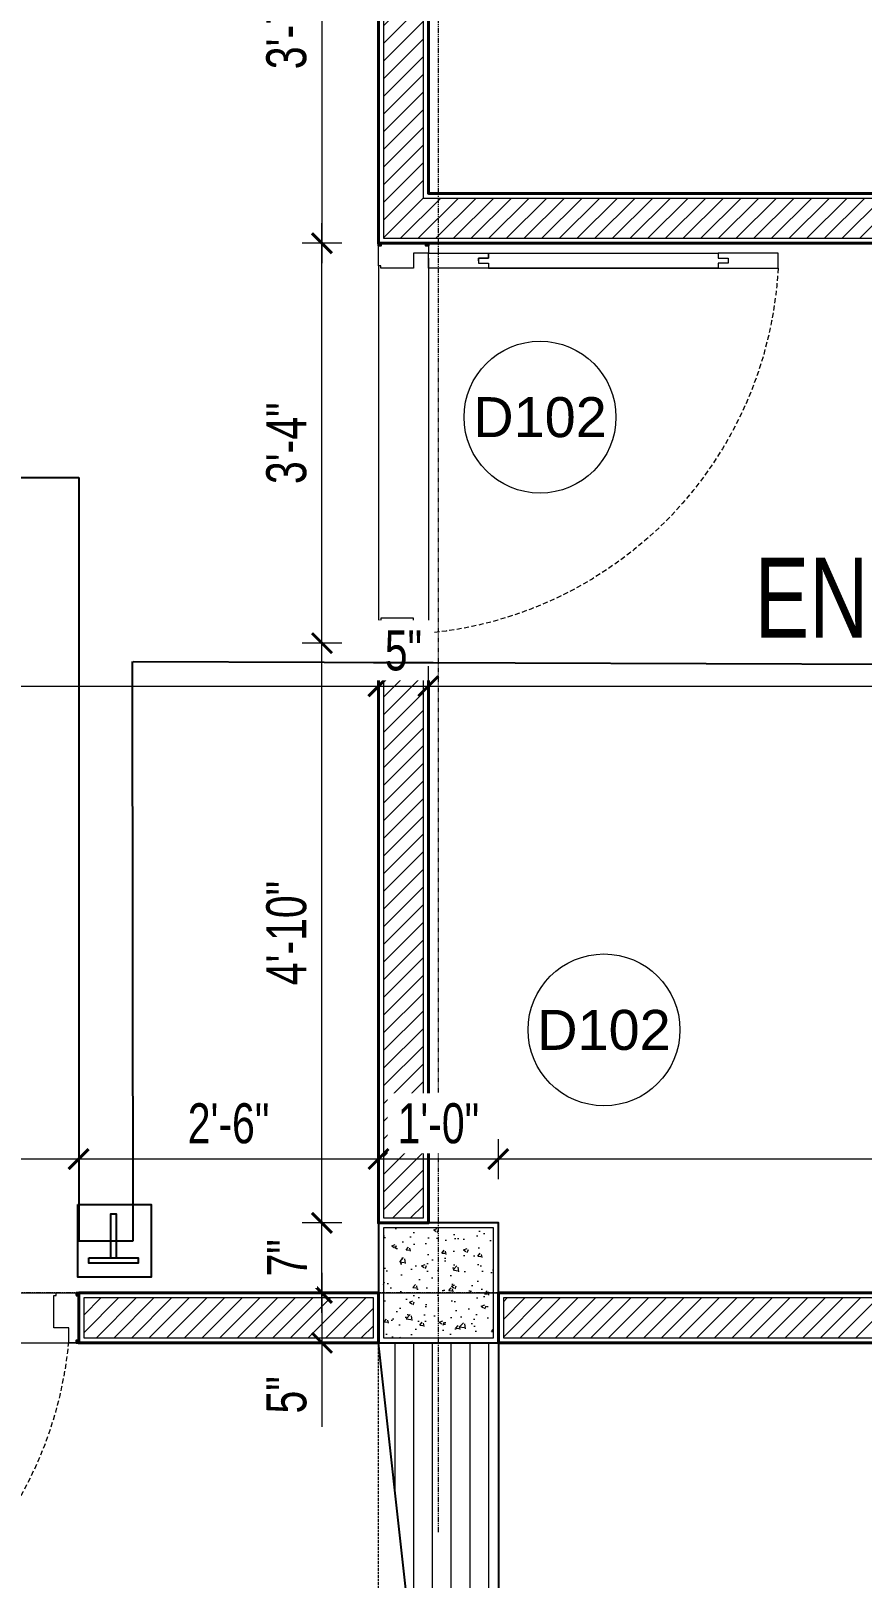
# Model space of a CAD drawing. Header units: inches. Extents: x 735 to 7643, y 526 to 1733.
# Drawn here: x 6886.5 to 6969.6, y 950.6 to 1105.3 of the extents above; entities that cross this region are included whole.
import ezdxf
from ezdxf.enums import TextEntityAlignment as Align

# ---------------------------------------------------------------- set-up
doc = ezdxf.new("R2010")
doc.units = ezdxf.units.IN
doc.header["$MEASUREMENT"] = 0
for name, pattern in [('DASH', [0.35, 0.25, -0.1]), ('DASHED', [0.75, 0.5, -0.25]), ('PHANTOMX2', [5, 2.5, -0.5, 0.5, -0.5, 0.5, -0.5])]:
    doc.linetypes.add(name, pattern=pattern)
for name, color, linetype in [('COLLUM', 1, 'Continuous'), ('FREE-TEXT', 7, 'Continuous'), ('manual pull station', 1, 'Continuous'), ('zone wiring', 5, 'Continuous')]:
    doc.layers.add(name, color=color, linetype=linetype)
for name, color, linetype, lineweight in [('dim-8', 18, 'Continuous', 15), ('Dimension', 22, 'Continuous', 13), ('DOOR', 115, 'Continuous', 15), ('grid', 9, 'Continuous', 13), ('HACTH', 8, 'Continuous', 9), ('I-DOOR-IDEN-N', 7, 'Continuous', 15), ('Parapet', 6, 'Continuous', 15), ('Plaster Line', 5, 'Continuous', 15), ('R_Hatch', 8, 'Continuous', 9), ('Sunshed', 5, 'Continuous', 15), ('wall 05', 3, 'Continuous', 40)]:
    doc.layers.add(name, color=color, linetype=linetype, lineweight=lineweight)
doc.styles.add('Arial', font='arial.ttf')
doc.styles.add('Swiss721', font='swisscl.ttf')
doc.dimstyles.new('DIM08', dxfattribs={"dimtxt": 8, "dimasz": 4, "dimexe": 4, "dimexo": 0, "dimgap": 3, "dimtad": 1, "dimdec": 1, "dimzin": 3, "dimdsep": 46, "dimlunit": 4, "dimtxsty": 'Swiss721', "dimblk": 'ARCHTICK', "dimcen": 0, "dimdle": 4, "dimclrd": 256, "dimclre": 256, "dimclrt": 256, "dimadec": 0, "dimazin": 0, "dimtfac": 1, "dimtdec": 1, "dimtofl": 0, "dimtmove": 0, "dimatfit": 3, "dimldrblk": 'ARCHTICK', "dimfxl": 4, "dimfxlon": 1, "dimtfill": 1, "dimtolj": 1, "dimtzin": 0, "dimlwd": 9, "dimlwe": 9, "dimarcsym": 0})
pattern_1 = [(90, (-128498.9797, -171560.2456), (-1.875, 3e-16), [])]
pattern_2 = [(45, (-133166.8189, -170516.1327), (-0.8838834765, 0.8838834765), [])]

# ---------------------------------------------------------------- blocks, each defined once
blk = doc.blocks.new('A$C5AAA0143')
at = {"layer": 'Defpoints'}
for points in [[(-39.75, 5), (-40, 5), (-40, 4.75), (-39.75, 4.75)], [(0, 5), (-0.25, 5), (-0.25, 4.75), (0, 4.75)], [(-39.75, 0.25), (-40, 0.25), (-40, 0), (-39.75, 0)], [(0, 0.25), (-0.25, 0.25), (-0.25, 0), (0, 0)]]:
    blk.add_lwpolyline(points, close=True, dxfattribs=at)
at = {"layer": 'DOOR'}
for points in [[(-1.75, 10), (-2, 10), (-2, 11), (-2.5, 11), (-2.5, 5), (-1, 5), (-1, 11), (-1.5, 11), (-1.5, 10), (-1.75, 10), (-1.5, 10), (-1.5, 11), (-1, 11), (-1, 33.99), (-1.5, 33.99), (-1.5, 34.99), (-2, 34.99), (-2, 33.99), (-2.5, 33.99), (-2.5, 11), (-2.5, 39.99), (-1, 39.99), (-1, 33.99)], [(-39, 5), (-39, 3.5), (-37.5, 3.5), (-37.5, 0.25), (-37.75, 0.25), (-37.75, 0), (-39.75, 0), (-39.75, 0.25), (-40, 0.25), (-40, 4.75), (-39.75, 4.75), (-39.75, 5), (-39, 5)], [(-1, 5), (-1, 3.5), (-2.5, 3.5), (-2.5, 0.25), (-2.25, 0.25), (-2.25, 0), (-0.25, 0), (-0.25, 0.25), (0, 0.25), (0, 4.75), (-0.25, 4.75), (-0.25, 5), (-1, 5)]]:
    blk.add_lwpolyline(points, dxfattribs=at)
at = {"layer": 'DOOR', "linetype": 'DASHED', "lineweight": 0}
blk.add_arc((-0.49, 1.36), 38.68, 92.9729, 174.603, dxfattribs=at)
at = {"layer": 'HACTH', "lineweight": 0, "ltscale": 10}
for p, q in [((-1.5, 5), (-39, 5)), ((-2.25, 0), (-37.75, 0))]:
    blk.add_line(p, q, dxfattribs=at)
blk = doc.blocks.new('_ArchTick')
at = {"color": 0, "linetype": 'ByBlock', "const_width": 0.15}
blk.add_lwpolyline([(-0.5, -0.5), (0.5, 0.5)], dxfattribs=at)
blk = doc.blocks.new('*D300')
at = {"layer": 'Defpoints', "color": 0, "transparency": 16777216}
for p in [(6921.23, 979.08), (6915.58, 974.08), (6921.23, 974.08)]:
    blk.add_point(p, dxfattribs=at)
at = {"layer": 'Dimension', "lineweight": 9, "transparency": 16777216}
for p, q in [((6915.58, 981.08), (6915.58, 974.08)), ((6917.58, 979.08), (6913.58, 979.08)), ((6917.58, 974.08), (6913.58, 974.08)), ((6915.58, 974.08), (6915.58, 965.67))]:
    blk.add_line(p, q, dxfattribs=at)
at = {"layer": 'Dimension', "lineweight": 9, "transparency": 16777216, "xscale": 2, "yscale": 2, "zscale": 2}
for p, rotation in [((6915.58, 979.08), 90), ((6915.58, 974.08), 270)]:
    blk.add_blockref('_ArchTick', p, dxfattribs=dict(at, rotation=rotation))
at = {"layer": 'Dimension', "transparency": 16777216, "insert": (6912.04, 968.88), "char_height": 4, "attachment_point": 5, "rotation": 90, "style": 'Swiss721', "bg_fill": 3, "box_fill_scale": 1.25, "bg_fill_color": 256, "bg_fill_true_color": 13158600, "bg_fill_transparency": 0}
blk.add_mtext('\\A1;5"', dxfattribs=at)
blk = doc.blocks.new('*D301')
at = {"layer": 'Defpoints', "color": 0, "transparency": 16777216}
for p in [(6921.23, 986.08), (6921.23, 979.08)]:
    blk.add_point(p, dxfattribs=at)
at = {"layer": 'Dimension', "lineweight": 9, "transparency": 16777216}
for p, q in [((6915.58, 977.08), (6915.58, 988.08)), ((6917.58, 986.08), (6913.58, 986.08)), ((6917.58, 979.08), (6913.58, 979.08))]:
    blk.add_line(p, q, dxfattribs=at)
at = {"layer": 'Dimension', "lineweight": 9, "transparency": 16777216, "xscale": 2, "yscale": 2, "zscale": 2}
for p, rotation in [((6915.58, 986.08), 90), ((6915.58, 979.08), 270)]:
    blk.add_blockref('_ArchTick', p, dxfattribs=dict(at, rotation=rotation))
at = {"layer": 'Dimension', "transparency": 16777216, "insert": (6912.08, 982.58), "char_height": 4, "attachment_point": 5, "rotation": 90, "style": 'Swiss721', "bg_fill": 3, "box_fill_scale": 1.25, "bg_fill_color": 256, "bg_fill_true_color": 13158600, "bg_fill_transparency": 0}
blk.add_mtext('\\A1;7"', dxfattribs=at)
at = {"layer": 'Defpoints', "color": 0, "transparency": 16777216}
blk.add_point((6915.58, 986.08), dxfattribs=at)
blk = doc.blocks.new('*D302')
at = {"layer": 'Defpoints', "color": 0, "transparency": 16777216}
for p in [(6915.58, 1044.08), (6921.23, 1044.08), (6921.23, 986.08)]:
    blk.add_point(p, dxfattribs=at)
at = {"layer": 'Dimension', "lineweight": 9, "transparency": 16777216}
for p, q in [((6915.58, 984.08), (6915.58, 1046.08)), ((6917.58, 1044.08), (6913.58, 1044.08)), ((6917.58, 986.08), (6913.58, 986.08))]:
    blk.add_line(p, q, dxfattribs=at)
at = {"layer": 'Dimension', "lineweight": 9, "transparency": 16777216, "xscale": 2, "yscale": 2, "zscale": 2}
for p, rotation in [((6915.58, 1044.08), 90), ((6915.58, 986.08), 270)]:
    blk.add_blockref('_ArchTick', p, dxfattribs=dict(at, rotation=rotation))
at = {"layer": 'Dimension', "transparency": 16777216, "insert": (6912.03, 1015.08), "char_height": 4, "attachment_point": 5, "rotation": 90, "style": 'Swiss721', "bg_fill": 3, "box_fill_scale": 1.25, "bg_fill_color": 256, "bg_fill_true_color": 13158600, "bg_fill_transparency": 0}
blk.add_mtext('\\A1;4\'-10"', dxfattribs=at)
blk = doc.blocks.new('*D303')
at = {"layer": 'Defpoints', "color": 0, "transparency": 16777216}
for p in [(6915.58, 1084.08), (6921.23, 1084.08), (6921.23, 1044.08)]:
    blk.add_point(p, dxfattribs=at)
at = {"layer": 'Dimension', "lineweight": 9, "transparency": 16777216}
for p, q in [((6915.58, 1042.08), (6915.58, 1086.08)), ((6917.58, 1084.08), (6913.58, 1084.08)), ((6917.58, 1044.08), (6913.58, 1044.08))]:
    blk.add_line(p, q, dxfattribs=at)
at = {"layer": 'Dimension', "lineweight": 9, "transparency": 16777216, "xscale": 2, "yscale": 2, "zscale": 2}
for p, rotation in [((6915.58, 1084.08), 90), ((6915.58, 1044.08), 270)]:
    blk.add_blockref('_ArchTick', p, dxfattribs=dict(at, rotation=rotation))
at = {"layer": 'Dimension', "transparency": 16777216, "insert": (6912.03, 1064.08), "char_height": 4, "attachment_point": 5, "rotation": 90, "style": 'Swiss721', "bg_fill": 3, "box_fill_scale": 1.25, "bg_fill_color": 256, "bg_fill_true_color": 13158600, "bg_fill_transparency": 0}
blk.add_mtext('\\A1;3\'-4"', dxfattribs=at)
blk = doc.blocks.new('*D311')
at = {"layer": 'Defpoints', "color": 0, "transparency": 16777216}
for p in [(6933.23, 992.47), (6933.23, 986.08), (7057.23, 986.08)]:
    blk.add_point(p, dxfattribs=at)
at = {"layer": 'Dimension', "lineweight": 9, "transparency": 16777216}
for p, q in [((6933.23, 990.47), (6933.23, 994.47)), ((7057.23, 990.47), (7057.23, 994.47)), ((7059.23, 992.47), (6931.23, 992.47))]:
    blk.add_line(p, q, dxfattribs=at)
at = {"layer": 'Dimension', "lineweight": 9, "transparency": 16777216, "xscale": 2, "yscale": 2, "zscale": 2, "rotation": 180}
blk.add_blockref('_ArchTick', (6933.23, 992.47), dxfattribs=at)
at = {"layer": 'Dimension', "lineweight": 9, "transparency": 16777216, "xscale": 2, "yscale": 2, "zscale": 2}
blk.add_blockref('_ArchTick', (7057.23, 992.47), dxfattribs=at)
at = {"layer": 'Dimension', "transparency": 16777216, "insert": (6995.23, 996.02), "char_height": 4, "attachment_point": 5, "style": 'Swiss721', "bg_fill": 3, "box_fill_scale": 1.25, "bg_fill_color": 256, "bg_fill_true_color": 13158600, "bg_fill_transparency": 0}
blk.add_mtext('\\A1;10\'-4"', dxfattribs=at)
blk = doc.blocks.new('*D312')
at = {"layer": 'Defpoints', "color": 0, "transparency": 16777216}
for p in [(6921.23, 992.47), (6921.23, 986.08), (6933.23, 986.08)]:
    blk.add_point(p, dxfattribs=at)
at = {"layer": 'Dimension', "lineweight": 9, "transparency": 16777216}
for p, q in [((6921.23, 990.47), (6921.23, 994.47)), ((6933.23, 990.47), (6933.23, 994.47)), ((6935.23, 992.47), (6919.23, 992.47))]:
    blk.add_line(p, q, dxfattribs=at)
at = {"layer": 'Dimension', "lineweight": 9, "transparency": 16777216, "xscale": 2, "yscale": 2, "zscale": 2, "rotation": 180}
blk.add_blockref('_ArchTick', (6921.23, 992.47), dxfattribs=at)
at = {"layer": 'Dimension', "lineweight": 9, "transparency": 16777216, "xscale": 2, "yscale": 2, "zscale": 2}
blk.add_blockref('_ArchTick', (6933.23, 992.47), dxfattribs=at)
at = {"layer": 'Dimension', "transparency": 16777216, "insert": (6927.23, 996.02), "char_height": 4, "attachment_point": 5, "style": 'Swiss721', "bg_fill": 3, "box_fill_scale": 1.25, "bg_fill_color": 256, "bg_fill_true_color": 13158600, "bg_fill_transparency": 0}
blk.add_mtext('\\A1;1\'-0"', dxfattribs=at)
blk = doc.blocks.new('*D313')
at = {"layer": 'Defpoints', "color": 0, "transparency": 16777216}
for p in [(6891.23, 992.47), (6921.23, 986.08), (6891.23, 979.08)]:
    blk.add_point(p, dxfattribs=at)
at = {"layer": 'Dimension', "lineweight": 9, "transparency": 16777216}
for p, q in [((6891.23, 990.47), (6891.23, 994.47)), ((6921.23, 990.47), (6921.23, 994.47)), ((6923.23, 992.47), (6889.23, 992.47))]:
    blk.add_line(p, q, dxfattribs=at)
at = {"layer": 'Dimension', "lineweight": 9, "transparency": 16777216, "xscale": 2, "yscale": 2, "zscale": 2, "rotation": 180}
blk.add_blockref('_ArchTick', (6891.23, 992.47), dxfattribs=at)
at = {"layer": 'Dimension', "lineweight": 9, "transparency": 16777216, "xscale": 2, "yscale": 2, "zscale": 2}
blk.add_blockref('_ArchTick', (6921.23, 992.47), dxfattribs=at)
at = {"layer": 'Dimension', "transparency": 16777216, "insert": (6906.23, 996.02), "char_height": 4, "attachment_point": 5, "style": 'Swiss721', "bg_fill": 3, "box_fill_scale": 1.25, "bg_fill_color": 256, "bg_fill_true_color": 13158600, "bg_fill_transparency": 0}
blk.add_mtext('\\A1;2\'-6"', dxfattribs=at)
blk = doc.blocks.new('*D314')
at = {"layer": 'Defpoints', "color": 0, "transparency": 16777216}
for p in [(6851.23, 992.47), (6851.23, 979.08), (6891.23, 979.08)]:
    blk.add_point(p, dxfattribs=at)
at = {"layer": 'Dimension', "lineweight": 9, "transparency": 16777216}
for p, q in [((6851.23, 990.47), (6851.23, 994.47)), ((6891.23, 990.47), (6891.23, 994.47)), ((6893.23, 992.47), (6849.23, 992.47))]:
    blk.add_line(p, q, dxfattribs=at)
at = {"layer": 'Dimension', "lineweight": 9, "transparency": 16777216, "xscale": 2, "yscale": 2, "zscale": 2, "rotation": 180}
blk.add_blockref('_ArchTick', (6851.23, 992.47), dxfattribs=at)
at = {"layer": 'Dimension', "lineweight": 9, "transparency": 16777216, "xscale": 2, "yscale": 2, "zscale": 2}
blk.add_blockref('_ArchTick', (6891.23, 992.47), dxfattribs=at)
at = {"layer": 'Dimension', "transparency": 16777216, "insert": (6871.23, 996.02), "char_height": 4, "attachment_point": 5, "style": 'Swiss721', "bg_fill": 3, "box_fill_scale": 1.25, "bg_fill_color": 256, "bg_fill_true_color": 13158600, "bg_fill_transparency": 0}
blk.add_mtext('\\A1;3\'-4"', dxfattribs=at)
blk = doc.blocks.new('wall&door')
at = {"color": 0, "linetype": 'ByBlock', "lineweight": -2}
blk.add_circle((0, 0), 3.039, dxfattribs=at)
at = {"color": 0, "linetype": 'ByBlock', "lineweight": -2, "ltscale": 25.4, "style": 'Arial'}
blk.add_attdef('PT1', text='', height=1.6, dxfattribs=at).set_placement((0, 0), align=Align.MIDDLE_CENTER)
blk = doc.blocks.new('*D342')
at = {"layer": 'Defpoints', "color": 0, "transparency": 16777216}
for p in [(6921.23, 1039.78), (6760.23, 1036.77), (6921.23, 1031.99)]:
    blk.add_point(p, dxfattribs=at)
at = {"layer": 'Dimension', "lineweight": 9, "transparency": 16777216}
for p, q in [((6760.23, 1037.78), (6760.23, 1041.78)), ((6921.23, 1037.78), (6921.23, 1041.78)), ((6758.23, 1039.78), (6923.23, 1039.78))]:
    blk.add_line(p, q, dxfattribs=at)
at = {"layer": 'Dimension', "lineweight": 9, "transparency": 16777216, "xscale": 2, "yscale": 2, "zscale": 2, "rotation": 180}
blk.add_blockref('_ArchTick', (6760.23, 1039.78), dxfattribs=at)
at = {"layer": 'Dimension', "lineweight": 9, "transparency": 16777216, "xscale": 2, "yscale": 2, "zscale": 2}
blk.add_blockref('_ArchTick', (6921.23, 1039.78), dxfattribs=at)
at = {"layer": 'Dimension', "transparency": 16777216, "insert": (6840.73, 1043.34), "char_height": 4, "attachment_point": 5, "style": 'Swiss721', "bg_fill": 3, "box_fill_scale": 1.25, "bg_fill_color": 256, "bg_fill_true_color": 13158600, "bg_fill_transparency": 0}
blk.add_mtext('\\A1;13\'-5"', dxfattribs=at)
blk = doc.blocks.new('*D343')
at = {"layer": 'Defpoints', "color": 0, "transparency": 16777216}
for p in [(6921.23, 1031.99), (6926.23, 1031.99)]:
    blk.add_point(p, dxfattribs=at)
at = {"layer": 'Dimension', "lineweight": 9, "transparency": 16777216}
for p, q in [((6921.23, 1037.78), (6921.23, 1041.78)), ((6926.23, 1037.78), (6926.23, 1041.78)), ((6919.23, 1039.78), (6928.23, 1039.78))]:
    blk.add_line(p, q, dxfattribs=at)
at = {"layer": 'Dimension', "lineweight": 9, "transparency": 16777216, "xscale": 2, "yscale": 2, "zscale": 2, "rotation": 180}
blk.add_blockref('_ArchTick', (6921.23, 1039.78), dxfattribs=at)
at = {"layer": 'Dimension', "lineweight": 9, "transparency": 16777216, "xscale": 2, "yscale": 2, "zscale": 2}
blk.add_blockref('_ArchTick', (6926.23, 1039.78), dxfattribs=at)
at = {"layer": 'Dimension', "transparency": 16777216, "insert": (6923.73, 1043.33), "char_height": 4, "attachment_point": 5, "style": 'Swiss721', "bg_fill": 3, "box_fill_scale": 1.25, "bg_fill_color": 256, "bg_fill_true_color": 13158600, "bg_fill_transparency": 0}
blk.add_mtext('\\A1;5"', dxfattribs=at)
at = {"layer": 'Defpoints', "color": 0, "transparency": 16777216}
blk.add_point((6926.23, 1039.78), dxfattribs=at)
blk = doc.blocks.new('*D344')
at = {"layer": 'Defpoints', "color": 0, "transparency": 16777216}
for p in [(7064.23, 1039.78), (7064.23, 1036.63), (6926.23, 1031.99)]:
    blk.add_point(p, dxfattribs=at)
at = {"layer": 'Dimension', "lineweight": 9, "transparency": 16777216}
for p, q in [((6926.23, 1037.78), (6926.23, 1041.78)), ((7064.23, 1037.78), (7064.23, 1041.78)), ((6924.23, 1039.78), (7066.23, 1039.78))]:
    blk.add_line(p, q, dxfattribs=at)
at = {"layer": 'Dimension', "lineweight": 9, "transparency": 16777216, "xscale": 2, "yscale": 2, "zscale": 2, "rotation": 180}
blk.add_blockref('_ArchTick', (6926.23, 1039.78), dxfattribs=at)
at = {"layer": 'Dimension', "lineweight": 9, "transparency": 16777216, "xscale": 2, "yscale": 2, "zscale": 2}
blk.add_blockref('_ArchTick', (7064.23, 1039.78), dxfattribs=at)
at = {"layer": 'Dimension', "transparency": 16777216, "insert": (6995.23, 1043.33), "char_height": 4, "attachment_point": 5, "style": 'Swiss721', "bg_fill": 3, "box_fill_scale": 1.25, "bg_fill_color": 256, "bg_fill_true_color": 13158600, "bg_fill_transparency": 0}
blk.add_mtext('\\A1;11\'-6"', dxfattribs=at)
blk = doc.blocks.new('*D347')
at = {"layer": 'Defpoints', "color": 0, "transparency": 16777216}
for p in [(6921.23, 1127.08), (6915.58, 1084.08), (6921.23, 1084.08)]:
    blk.add_point(p, dxfattribs=at)
at = {"layer": 'Dimension', "lineweight": 9, "transparency": 16777216}
for p, q in [((6915.58, 1129.08), (6915.58, 1082.08)), ((6917.58, 1127.08), (6913.58, 1127.08)), ((6917.58, 1084.08), (6913.58, 1084.08))]:
    blk.add_line(p, q, dxfattribs=at)
at = {"layer": 'Dimension', "lineweight": 9, "transparency": 16777216, "xscale": 2, "yscale": 2, "zscale": 2}
for p, rotation in [((6915.58, 1127.08), 90), ((6915.58, 1084.08), 270)]:
    blk.add_blockref('_ArchTick', p, dxfattribs=dict(at, rotation=rotation))
at = {"layer": 'Dimension', "transparency": 16777216, "insert": (6912.03, 1105.58), "char_height": 4, "attachment_point": 5, "rotation": 90, "style": 'Swiss721', "bg_fill": 3, "box_fill_scale": 1.25, "bg_fill_color": 256, "bg_fill_true_color": 13158600, "bg_fill_transparency": 0}
blk.add_mtext('\\A1;3\'-7"', dxfattribs=at)
blk = doc.blocks.new('manual pull station')
at = {"layer": 'FREE-TEXT', "color": 1}
for points in [[(-402.22, 4159.67), (-394.89, 4159.67), (-394.89, 4152.42), (-402.22, 4152.42)], [(-398.95, 4154.34), (-398.37, 4154.34), (-398.37, 4158.72), (-398.95, 4158.72)], [(-401.12, 4154.34), (-396.18, 4154.34), (-396.18, 4153.81), (-401.12, 4153.81)]]:
    blk.add_lwpolyline(points, close=True, dxfattribs=at)

msp = doc.modelspace()

# ---------------------------------------------------------------- hatches: boundary and pattern name
at = {"layer": 'HACTH', "lineweight": 0}
h = msp.add_hatch(dxfattribs=at)
h.set_pattern_fill('ANSI31', color=256, scale=10, style=0)
h.set_pattern_definition(pattern_2)
h.paths.add_polyline_path([(6921.73, 986.58), (6925.73, 986.58), (6925.73, 1043.58), (6921.73, 1043.58)])
h.paths.add_polyline_path([(7068.73, 1126.58), (7064.73, 1126.58), (7064.73, 1088.58), (6925.73, 1088.58), (6925.73, 1126.58), (6921.73, 1126.58), (6921.73, 1084.58), (7064.73, 1084.58), (7064.73, 1065.58), (7068.73, 1065.58), (7068.73, 1075.58)])
h = msp.add_hatch(dxfattribs=at)
h.set_pattern_fill('ANSI31', color=256, scale=10, style=0)
h.set_pattern_definition(pattern_2)
h.paths.add_polyline_path([(6933.73, 978.58), (6933.73, 974.58), (7056.73, 974.58), (7056.73, 978.58)])
h.paths.add_polyline_path([(7064.73, 986.58), (7068.73, 986.58), (7068.73, 1004.58), (7064.73, 1004.58)])
h = msp.add_hatch(dxfattribs=at)
h.set_pattern_fill('AR-CONC', color=256, scale=0.5, style=0)
h.set_pattern_definition([(50, (-128498.9797, -171560.2456), (3.586300913, -0.313760675), [0.375, -4.125]), (355, (-128498.9797, -171560.2456), (-0.69375667, 3.76096067), [0.3, -3.3]), (100.4514, (-128498.681, -171560.2717), (2.89254691, 3.44719771), [0.31870095, -3.50571056]), (46.1842, (-128498.9797, -171559.2456), (5.33620524, -0.82759507), [0.5625, -6.1875]), (96.6356, (-128498.535, -171559.3145), (4.67331353, 4.87058935), [0.47805144, -5.258565]), (351.1842, (-128498.9797, -171559.2456), (4.67330973, 4.870593), [0.45, -4.95]), (21, (-128498.4797, -171559.4956), (2.98453526, -2.013094453), [0.375, -4.125]), (326, (-128498.4797, -171559.4956), (1.21657666, 3.625750225), [0.3, -3.3]), (71.4514, (-128498.231, -171559.6633), (4.201113143, 1.612652484), [0.31870095, -3.50571056]), (37.5, (-128498.9797, -171560.2456), (0.0607992766, 1.664469269), [0, -3.26, 0, -3.35, 0, -3.3125]), (7.5, (-128498.9797, -171560.2456), (1.315347687, 1.97205856), [0, -1.91, 0, -3.185, 0, -1.2625]), (327.5, (-128500.0947, -171560.2456), (2.669112181, -0.112774359), [0, -1.25, 0, -3.9, 0, -5.175]), (317.5, (-128500.5947, -171560.2456), (2.915930847, 0.500524912), [0, -1.625, 0, -2.59, 0, -3.675])])
h.paths.add_polyline_path([(6932.73, 985.58), (6921.73, 985.58), (6921.73, 974.58), (6932.73, 974.58)])
h = msp.add_hatch(dxfattribs=at)
h.set_pattern_fill('ANSI31', color=256, scale=15, angle=45, style=0)
h.set_pattern_definition(pattern_1)
h.paths.add_polyline_path([(6933.23, 974.08), (6921.23, 974.08), (6933.23, 866.08)])

# ---------------------------------------------------------------- linework, layer by layer
at = {"linetype": 'Continuous', "ltscale": 10}
msp.add_line((6933.23, 866.08), (6921.23, 974.08), dxfattribs=at)
msp.add_lwpolyline([(6933.23, 974.08), (6933.23, 866.08), (6261.23, 866.08), (6261.23, 974.08)], dxfattribs=at)
at = {"layer": 'COLLUM', "linetype": 'Continuous', "ltscale": 10}
msp.add_lwpolyline([(6921.23, 974.08), (6933.23, 974.08), (6933.23, 986.08), (6921.23, 986.08)], close=True, dxfattribs=at)
at = {"layer": 'grid', "linetype": 'PHANTOMX2', "ltscale": 0.2}
for points in [[(6927.23, 955.14), (6927.23, 1392.03)], [(7114.46, 979.08), (6238.65, 979.08)]]:
    msp.add_lwpolyline(points, dxfattribs=at)
at = {"layer": 'Plaster Line'}
for points in [[(6925.73, 1043.58), (6921.73, 1043.58), (6921.73, 986.58), (6925.73, 986.58)], [(6921.73, 974.58), (6932.73, 974.58), (6932.73, 985.58), (6921.73, 985.58)], [(7056.73, 978.58), (6933.73, 978.58), (6933.73, 974.58), (7056.73, 974.58)]]:
    msp.add_lwpolyline(points, close=True, dxfattribs=at)
at = {"layer": 'Sunshed', "linetype": 'DASH'}
msp.add_lwpolyline([(6273.23, 974.08), (6273.23, 926.08), (6921.23, 926.08), (6921.23, 974.08)], dxfattribs=at)
at = {"layer": 'wall 05'}
for points in [[(6926.23, 1044.08), (6921.23, 1044.08), (6921.23, 986.08), (6926.23, 986.08)], [(7057.23, 979.08), (6933.23, 979.08), (6933.23, 974.08), (7057.23, 974.08)]]:
    msp.add_lwpolyline(points, close=True, dxfattribs=at)
at = {"layer": 'zone wiring', "color": 3}
msp.add_line((6587.59, 1060.66), (6891.23, 1060.66), dxfattribs=at)

# ---------------------------------------------------------------- block references
at = {"layer": 'DOOR', "lineweight": 0, "xscale": -1, "rotation": 270}
msp.add_blockref('A$C5AAA0143', (6921.23, 1084.08), dxfattribs=at)
at = {"layer": 'I-DOOR-IDEN-N'}
ref = msp.add_blockref('wall&door', (6937.4, 1066.69), dxfattribs=dict(at, xscale=2.5, yscale=2.5, zscale=2.5))
ref.add_attrib('PT1', 'D102', dxfattribs={"layer": '0', "color": 7, "linetype": 'ByBlock', "lineweight": -2, "ltscale": 25.4, "height": 4, "style": 'Arial'}).set_placement((6937.4, 1066.69), align=Align.MIDDLE_CENTER)

# ---------------------------------------------------------------- next in the draw order: dimensions: what is measured, and where the dimension line sits
at = {"layer": 'Dimension'}
dim = msp.add_linear_dim(base=(6933.23, 992.47), p1=(7057.23, 986.08), p2=(6933.23, 986.08), dimstyle='DIM08', override={"dimscale": 0.5, "dimarcsym": 2}, dxfattribs=at)
dim.commit()
dim.dimension.update_dxf_attribs({"geometry": '*D311', "text_midpoint": (6995.23, 996.02)})
dim = msp.add_linear_dim(base=(6915.58, 974.08), p1=(6921.23, 979.08), p2=(6921.23, 974.08), angle=90, dimstyle='DIM08', override={"dimscale": 0.5, "dimarcsym": 2}, dxfattribs=at)
dim.commit()
dim.dimension.update_dxf_attribs({"geometry": '*D300', "text_midpoint": (6912.04, 968.88)})

# ---------------------------------------------------------------- next in the draw order: hatches: boundary and pattern name
at = {"layer": 'R_Hatch', "lineweight": 0}
h = msp.add_hatch(dxfattribs=at)
h.set_pattern_fill('ANSI31', color=256, scale=15, angle=45, style=0)
h.set_pattern_definition(pattern_1)
h.paths.add_polyline_path([(6933.23, 974.08), (6921.23, 974.08), (6933.23, 866.08)])

# ---------------------------------------------------------------- next in the draw order: linework, layer by layer
at = {"layer": 'R_Hatch', "linetype": 'Continuous', "ltscale": 10}
msp.add_line((6933.23, 866.08), (6921.23, 974.08), dxfattribs=at)
msp.add_lwpolyline([(6933.23, 974.08), (6933.23, 866.08), (6261.23, 866.08), (6261.23, 974.08)], dxfattribs=at)

# ---------------------------------------------------------------- next in the draw order: block references
at = {"layer": 'I-DOOR-IDEN-N'}
ref = msp.add_blockref('wall&door', (6943.8, 1005.39), dxfattribs=dict(at, xscale=2.5, yscale=2.5, zscale=2.5))
ref.add_attrib('PT1', 'D102', dxfattribs={"layer": '0', "color": 7, "linetype": 'ByBlock', "lineweight": -2, "ltscale": 25.4, "height": 4, "style": 'Arial'}).set_placement((6943.8, 1005.39), align=Align.MIDDLE_CENTER)

# ---------------------------------------------------------------- next in the draw order: dimensions: what is measured, and where the dimension line sits
at = {"layer": 'Dimension'}
dim = msp.add_linear_dim(base=(6915.58, 986.08), p1=(6921.23, 979.08), p2=(6921.23, 986.08), angle=90, dimstyle='DIM08', override={"dimscale": 0.5, "dimarcsym": 2}, dxfattribs=at)
dim.commit()
dim.dimension.update_dxf_attribs({"geometry": '*D301', "text_midpoint": (6912.08, 982.58)})

# ---------------------------------------------------------------- next in the draw order: dimensions: what is measured, and where the dimension line sits
dim = msp.add_linear_dim(base=(6915.58, 1044.08), p1=(6921.23, 986.08), p2=(6921.23, 1044.08), angle=90, dimstyle='DIM08', override={"dimscale": 0.5, "dimarcsym": 2}, dxfattribs=at)
dim.commit()
dim.dimension.update_dxf_attribs({"geometry": '*D302', "text_midpoint": (6912.03, 1015.08)})

# ---------------------------------------------------------------- next in the draw order: dimensions: what is measured, and where the dimension line sits
dim = msp.add_linear_dim(base=(6915.58, 1084.08), p1=(6921.23, 1044.08), p2=(6921.23, 1084.08), angle=90, dimstyle='DIM08', override={"dimscale": 0.5, "dimarcsym": 2}, dxfattribs=at)
dim.commit()
dim.dimension.update_dxf_attribs({"geometry": '*D303', "text_midpoint": (6912.03, 1064.08)})
dim = msp.add_linear_dim(base=(6921.23, 992.47), p1=(6933.23, 986.08), p2=(6921.23, 986.08), dimstyle='DIM08', override={"dimscale": 0.5, "dimarcsym": 2}, dxfattribs=at)
dim.commit()
dim.dimension.update_dxf_attribs({"geometry": '*D312', "text_midpoint": (6927.23, 996.02)})

# ---------------------------------------------------------------- next in the draw order: linework, layer by layer
at = {"layer": 'Plaster Line'}
msp.add_lwpolyline([(7068.73, 1075.58), (7068.73, 1126.58), (7064.73, 1126.58), (7064.73, 1088.58), (6925.73, 1088.58), (6925.73, 1126.58), (6921.73, 1126.58), (6921.73, 1084.58), (7064.73, 1084.58), (7064.73, 1065.58), (7068.73, 1065.58), (7068.73, 1075.58)], dxfattribs=at)
at = {"layer": 'wall 05'}
msp.add_lwpolyline([(7069.23, 1075.08), (7069.23, 1065.08), (7064.23, 1065.08), (7064.23, 1084.08), (6921.23, 1084.08), (6921.23, 1127.08), (6926.23, 1127.08), (6926.23, 1089.08), (7064.23, 1089.08), (7064.23, 1127.08), (7069.23, 1127.08), (7069.23, 1075.08), (7069.23, 1075.08)], dxfattribs=at)

# ---------------------------------------------------------------- next in the draw order: dimensions: what is measured, and where the dimension line sits
at = {"layer": 'Dimension'}
dim = msp.add_linear_dim(base=(6891.23, 992.47), p1=(6921.23, 986.08), p2=(6891.23, 979.08), dimstyle='DIM08', override={"dimscale": 0.5, "dimarcsym": 2}, dxfattribs=at)
dim.commit()
dim.dimension.update_dxf_attribs({"geometry": '*D313', "text_midpoint": (6906.23, 996.02)})

# ---------------------------------------------------------------- next in the draw order: dimensions: what is measured, and where the dimension line sits
dim = msp.add_linear_dim(base=(6851.23, 992.47), p1=(6891.23, 979.08), p2=(6851.23, 979.08), dimstyle='DIM08', override={"dimscale": 0.5, "dimarcsym": 2}, dxfattribs=at)
dim.commit()
dim.dimension.update_dxf_attribs({"geometry": '*D314', "text_midpoint": (6871.23, 996.02)})

# ---------------------------------------------------------------- next in the draw order: hatches: boundary and pattern name
at = {"layer": 'HACTH', "lineweight": 0}
h = msp.add_hatch(dxfattribs=at)
h.set_pattern_fill('ANSI31', color=256, scale=10, style=0)
h.set_pattern_definition(pattern_2)
h.paths.add_polyline_path([(6767.73, 978.58), (6767.73, 974.58), (6850.73, 974.58), (6850.73, 978.58)])
h.paths.add_polyline_path([(6891.73, 978.58), (6891.73, 974.58), (6920.73, 974.58), (6920.73, 978.58)])

# ---------------------------------------------------------------- next in the draw order: linework, layer by layer
at = {"layer": 'FREE-TEXT'}
msp.add_line((6891.23, 984.28), (6896.67, 984.28), dxfattribs=at)
at = {"layer": 'Parapet'}
for points in [[(6261.23, 974.08), (7069.23, 974.08), (7069.23, 1367.08), (6982.23, 1367.08), (6982.23, 1302.08), (6261.23, 1302.08)], [(6266.23, 979.08), (7064.23, 979.08), (7064.23, 1362.08), (6987.23, 1362.08), (6987.23, 1297.08), (6266.23, 1297.08)]]:
    msp.add_lwpolyline(points, close=True, dxfattribs=at)
at = {"layer": 'Plaster Line'}
msp.add_lwpolyline([(6920.73, 978.58), (6891.73, 978.58), (6891.73, 974.58), (6920.73, 974.58)], close=True, dxfattribs=at)
at = {"layer": 'wall 05'}
msp.add_lwpolyline([(6921.23, 979.08), (6891.23, 979.08), (6891.23, 974.08), (6921.23, 974.08)], close=True, dxfattribs=at)

# ---------------------------------------------------------------- next in the draw order: block references
at = {"layer": 'DOOR', "lineweight": 0, "rotation": 180}
msp.add_blockref('A$C5AAA0143', (6851.23, 979.08), dxfattribs=at)
at = {"layer": 'manual pull station'}
msp.add_blockref('manual pull station', (7293.38, -3171.76), dxfattribs=at)

# ---------------------------------------------------------------- next in the draw order: dimensions: what is measured, and where the dimension line sits
at = {"layer": 'Dimension'}
for base, p1, p2, angle, picture, middle in [((6915.58, 1084.08), (6921.23, 1127.08), (6921.23, 1084.08), 270, '*D347', (6912.03, 1105.58)), ((6921.23, 1039.78), (6760.23, 1036.77), (6921.23, 1031.99), 180, '*D342', (6840.73, 1043.34))]:
    dim = msp.add_linear_dim(base=base, p1=p1, p2=p2, angle=angle, dimstyle='DIM08', override={"dimscale": 0.5, "dimarcsym": 2}, dxfattribs=at)
    dim.commit()
    dim.dimension.update_dxf_attribs({"geometry": picture, "text_midpoint": middle})

# ---------------------------------------------------------------- next in the draw order: linework, layer by layer
at = {"layer": 'zone wiring', "color": 3}
for p, q in [((6891.23, 1060.66), (6891.23, 984.28)), ((6896.67, 984.28), (6896.61, 1042.23))]:
    msp.add_line(p, q, dxfattribs=at)

# ---------------------------------------------------------------- next in the draw order: dimensions: what is measured, and where the dimension line sits
at = {"layer": 'Dimension'}
dim = msp.add_linear_dim(base=(6926.23, 1039.78), p1=(6921.23, 1031.99), p2=(6926.23, 1031.99), angle=180, dimstyle='DIM08', override={"dimscale": 0.5, "dimarcsym": 2}, dxfattribs=at)
dim.commit()
dim.dimension.update_dxf_attribs({"geometry": '*D343', "text_midpoint": (6923.73, 1039.78), "dimtype": 160})

# ---------------------------------------------------------------- next in the draw order: dimensions: what is measured, and where the dimension line sits
dim = msp.add_linear_dim(base=(7064.23, 1039.78), p1=(6926.23, 1031.99), p2=(7064.23, 1036.63), angle=180, dimstyle='DIM08', override={"dimscale": 0.5, "dimarcsym": 2}, dxfattribs=at)
dim.commit()
dim.dimension.update_dxf_attribs({"geometry": '*D344', "text_midpoint": (6995.23, 1043.33)})

# ---------------------------------------------------------------- next in the draw order: linework, layer by layer
at = {"layer": 'zone wiring', "color": 3}
msp.add_line((6896.67, 1042.23), (6997.71, 1041.9), dxfattribs=at)

# ---------------------------------------------------------------- next in the draw order: texts
at = {"layer": 'dim-8', "linetype": 'Continuous', "ltscale": 10, "insert": (6997.71, 1041.9), "char_height": 8, "attachment_point": 5, "style": 'Swiss721'}
msp.add_mtext('\\A1;ENGINEER\'S ROOM\\P11\'-6" x 8\'-9"', dxfattribs=at)

doc.saveas('drawing.dxf')
